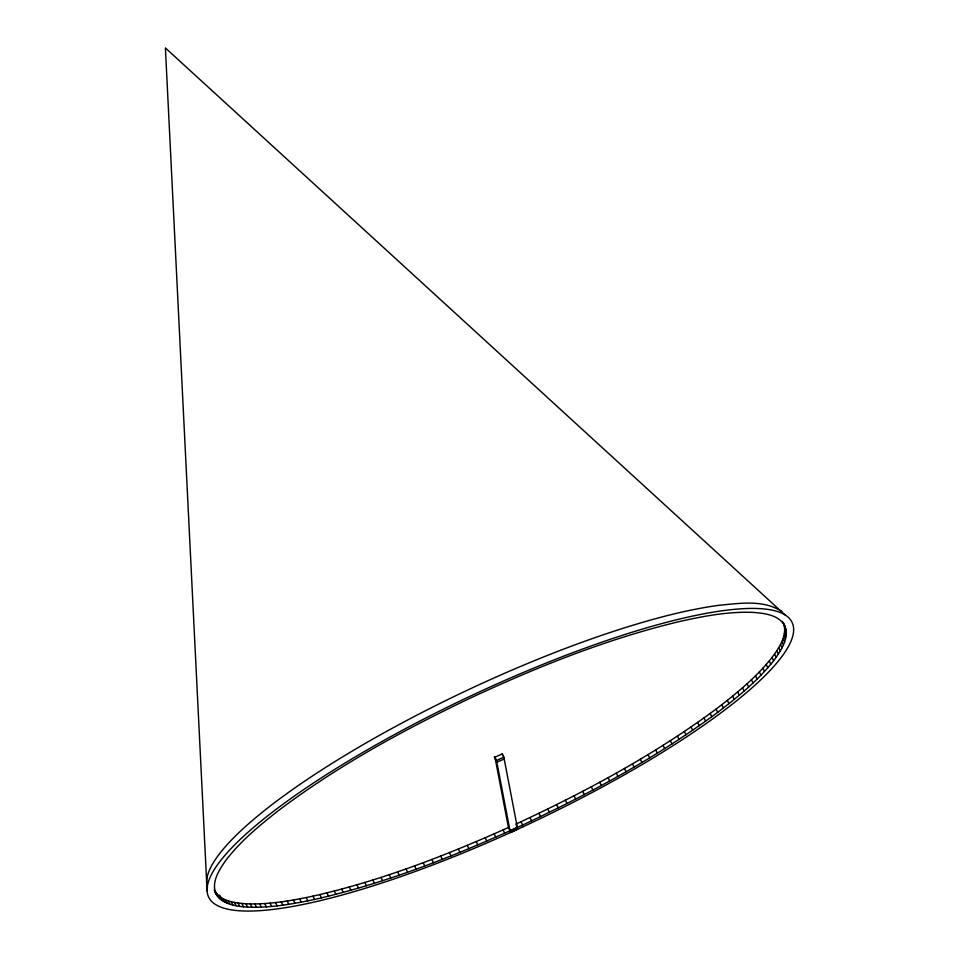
<?xml version="1.0" encoding="UTF-8"?>
<svg xmlns="http://www.w3.org/2000/svg" width="959" height="959" viewBox="0 0 959 959"><rect width="100%" height="100%" fill="white"/><g stroke="black" fill="none" stroke-linecap="round" stroke-linejoin="round"><path stroke-width="1.44" d="M515.774 824.165C585.685 791.69 654.074 754.973 716.133 709.049C736.284 693.645 756.243 677.438 772.055 657.454C778.888 648.02 787.207 636.416 783.875 624.129C790.731 636.836 780.962 650.693 773.613 660.763C757.802 680.746 737.843 696.953 717.692 712.345C657.203 757.142 590.648 793.093 522.643 825.028C455.621 855.716 386.573 883.095 314.528 899.458C291.236 904.301 267.393 908.653 243.502 906.794C232.15 905.787 217.873 902.323 214.241 889.844M494.964 757.202L502.288 753.87L503.835 757.166L517.68 829.247L510.356 832.592L496.51 760.511L494.964 757.202L508.45 827.497L510.008 830.806L517.333 827.461L516.302 825.267M496.51 760.511L503.835 757.166M504.182 758.977L496.858 762.285L494.269 756.783M214.564 890.731C220.846 901.436 234.835 902.887 246.019 903.786C268.58 904.757 290.997 900.777 312.982 896.15C380.507 880.877 445.384 855.704 508.45 827.497M781.777 611.434C763.1 599.303 739.209 603.415 718.255 605.381C683.755 610.212 650.07 619.622 616.961 630.243A319.467 69.695 -25.2 0 0 207.516 887.602M784.918 614.779L165.404 47.95L207.108 890.971M785.421 627.438C780.362 615.031 764.791 613.292 753.127 612.393C728.193 611.386 703.462 616.181 679.248 621.588C606.52 639.054 536.764 667.068 469.119 698.655C402.157 730.686 336.525 766.517 277.283 811.506C258.139 826.562 239.103 842.386 224.574 862.117C218.448 871.12 211.148 882.939 216.123 894.04M783.551 623.254L784.582 625.448M782.424 621.396L783.467 623.602M784.426 626.251L785.984 629.548M784.714 628.493L786.26 631.801M784.702 630.866L786.26 634.163M784.414 633.36L785.972 636.656M783.851 635.973L785.397 639.281M783 638.706L784.558 642.015M781.873 641.559L783.419 644.868M780.458 644.52L782.017 647.828M778.768 647.601L780.326 650.897M776.802 650.777L778.36 654.086M774.572 654.062L776.119 657.371M772.055 657.454L773.613 660.763M769.274 660.943L770.832 664.239M766.229 664.515L767.787 667.824M762.92 668.195L764.479 671.492M759.348 671.947L760.907 675.256M755.524 675.783L757.071 679.092M751.436 679.703L752.995 683.012M747.109 683.707L748.655 687.004M742.53 687.771L744.088 691.079M737.711 691.907L739.269 695.215M732.652 696.102L734.21 699.411M727.378 700.37L728.924 703.666M721.863 704.673L723.422 707.982M716.133 709.049L717.692 712.345M710.187 713.46L711.746 716.757M704.038 717.907L705.596 721.216M697.684 722.403L699.243 725.711M691.127 726.934L692.686 730.231M684.39 731.489L685.949 734.786M677.462 736.068L679.02 739.365M670.365 740.66L671.923 743.968M663.101 745.275L664.647 748.583M655.668 749.902L657.215 753.211M648.08 754.541L649.639 757.838M640.348 759.168L641.895 762.477M632.472 763.808L634.019 767.104M624.465 768.435L626.023 771.731M616.337 773.038L617.884 776.346M608.09 777.641L609.648 780.95M599.735 782.22L601.293 785.517M591.283 786.764L592.83 790.072M582.736 791.283L584.295 794.591M574.105 795.766L575.664 799.075M565.402 800.214L566.961 803.522M556.64 804.625L558.198 807.922M547.817 808.976L549.375 812.285M538.946 813.28L540.492 816.589M530.027 817.536L531.586 820.832M521.085 821.719L522.643 825.028M503.139 829.895L504.698 833.203M494.161 833.886L495.719 837.183M485.182 837.782L486.74 841.091M476.215 841.618L477.774 844.915M467.273 845.359L468.831 848.655M458.366 849.015L459.912 852.311M449.495 852.575L451.042 855.872M440.672 856.039L442.219 859.348M431.898 859.408L433.456 862.716M423.207 862.68L424.753 865.977M414.576 865.845L416.134 869.142M406.041 868.902L407.587 872.199M397.589 871.839L399.136 875.147M389.234 874.668L390.793 877.976M380.999 877.389L382.545 880.686M372.871 879.978L374.418 883.287M364.864 882.448L366.422 885.756M357 884.797L358.546 888.106M349.268 887.015L350.826 890.324M341.68 889.113L343.238 892.421M334.259 891.079L335.818 894.375M326.995 892.901L328.553 896.209M319.898 894.603L321.457 897.9M312.982 896.15L314.528 899.458M306.245 897.576L307.803 900.885M299.699 898.859L301.258 902.155M293.346 899.998L294.904 903.294M287.209 900.992L288.755 904.301M281.263 901.844L282.821 905.152M275.545 902.563L277.103 905.871M270.042 903.126L271.601 906.435M264.768 903.558L266.326 906.854M259.721 903.834L261.28 907.13M254.914 903.965L256.473 907.262M250.347 903.953L251.893 907.25M246.019 903.786L247.578 907.094M241.944 903.486L243.502 906.794M238.12 903.042L239.678 906.339M234.559 902.443L236.118 905.752M231.263 901.712L232.809 905.008M228.218 900.825L229.776 904.133M225.449 899.806L227.007 903.102M222.944 898.631L224.502 901.939M219.683 895.131L222.272 900.633M218.76 895.886L220.318 899.194M216.051 892.098L218.64 897.612M215.679 892.589L217.237 895.886M502.288 753.87L502.636 755.68M523.206 826.694L504.806 835.085A322.428 70.331 -25.2 0 1 241.236 838.442A322.428 70.331 -25.2 0 1 745.551 608.569A322.428 70.331 -25.2 0 1 523.206 826.694"/></g></svg>
